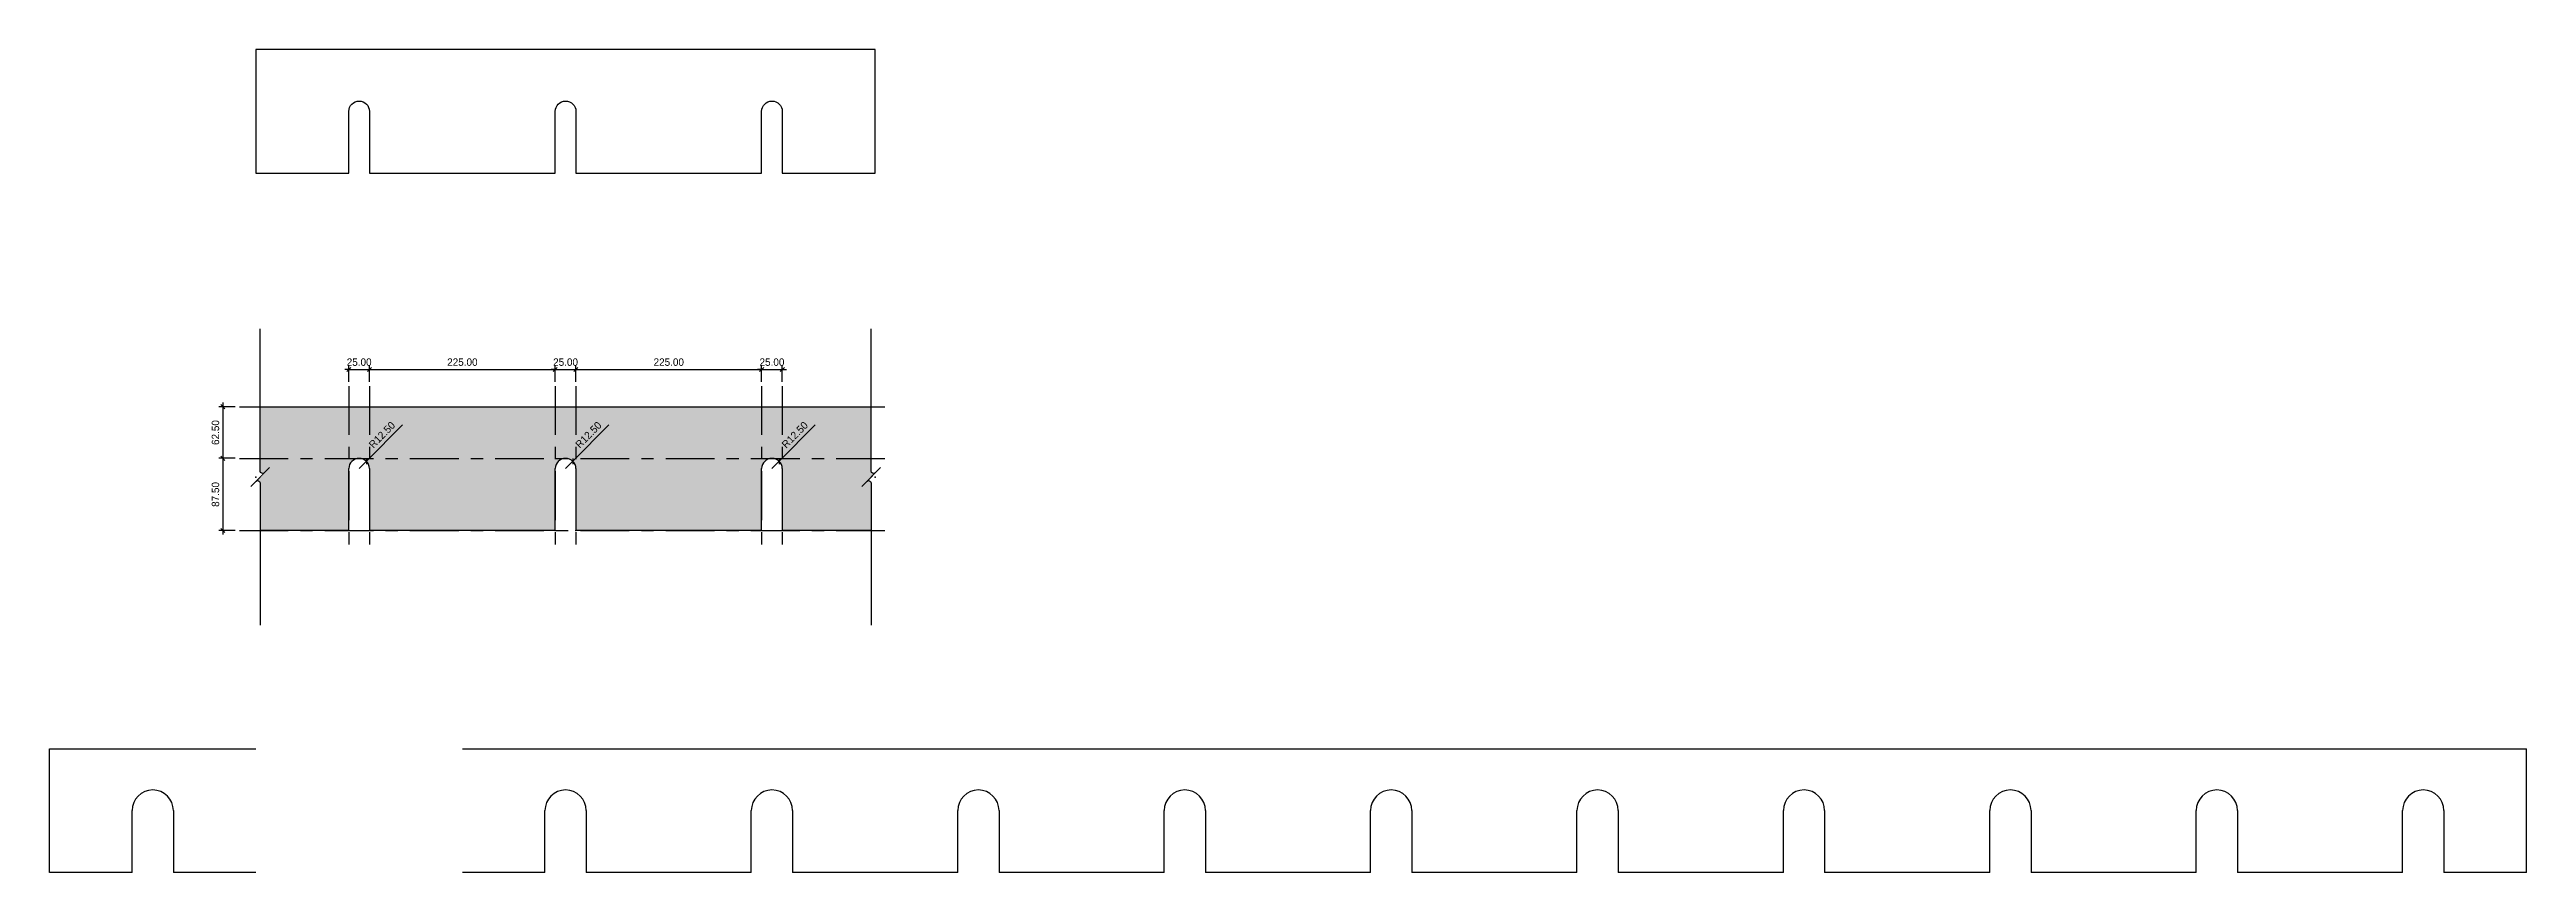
# Model space of a CAD drawing. Header units: millimetres. Extents: x -244126 to 368105, y -173968 to 259060.
# Drawn here: x 40843 to 43843, y 16783 to 17780 of the extents above; entities that cross this region are included whole.
import ezdxf

# ---------------------------------------------------------------- set-up
doc = ezdxf.new("R2010")
doc.units = ezdxf.units.MM
doc.header["$MEASUREMENT"] = 0
for name, pattern in [('ACAD_ISO04W100', [30, 24, -3, 0, -3]), ('CENTER', [2, 1.25, -0.25, 0.25, -0.25]), ('TA_GL_059.00000', [162.25, 59, -14.75, 14.75, -14.75, 59])]:
    doc.linetypes.add(name, pattern=pattern)
for name, color, linetype in [('000 - GRID', 8, 'CENTER'), ('000 - H A T C H', 8, 'Continuous'), ('000 - SYMBOL CON', 1, 'Continuous'), ('000 - WIPEOUT', 250, 'Continuous')]:
    doc.layers.add(name, color=color, linetype=linetype)
doc.styles.add('CORDIA', font='cordia.shx')
doc.styles.add('TA', font='Cordia New.ttf', dxfattribs={"height": 4.5})
doc.dimstyles.new('DIM E-E', dxfattribs={"dimscale": 2, "dimtxt": 0.18, "dimasz": 0.1, "dimexe": 0.1, "dimexo": 0.1, "dimgap": 0.09, "dimtad": 1, "dimtoh": 1, "dimzin": 0, "dimdsep": 46, "dimtxsty": 'CORDIA', "dimblk": 'OBLIQUE', "dimcen": 0.1, "dimdle": 0.1, "dimclrd": 40, "dimclre": 140, "dimclrt": 3, "dimadec": 0, "dimazin": 0, "dimtfac": 1, "dimtix": 1, "dimtmove": 2, "dimatfit": 3, "dimfxl": 1, "dimtolj": 1, "dimtzin": 0, "dimarcsym": 0})

# ---------------------------------------------------------------- blocks, each defined once
blk = doc.blocks.new('*U814')
at = {"color": 3}
blk.add_wipeout([(1.38, 1.01), (1.18, 0.93), (1.03, 0.8), (0.92, 0.62), (0.87, 0.42), (0.89, 0.22), (0.97, 0.03), (-0.97, 1.97), (-0.89, 1.79), (-0.87, 1.58), (-0.91, 1.38), (-1.02, 1.21), (-1.18, 1.08), (-1.37, 1.01), (-35.88, 1.01), (-35.88, -2.32), (35.88, -2.33), (35.88, 1.01)], dxfattribs=at).dxf.layer = '000 - WIPEOUT'
at = {"color": 250}
blk.add_lwpolyline([(35.88, 1.01), (35.88, 1.01)], dxfattribs=at)
at = {"color": 3}
blk.add_point((0, 0), dxfattribs=at)
at = {"layer": '000 - SYMBOL CON', "color": 0}
for p, q in [((-1.37, 1.01), (-35.88, 1.01)), ((1.38, 1.01), (35.88, 1.01))]:
    blk.add_line(p, q, dxfattribs=at)
at = {"layer": '000 - SYMBOL CON', "color": 0, "extrusion": (0, 0, -1)}
blk.add_line((2.27, -1.26), (-2.27, 3.27), dxfattribs=at)
for centre, radius, start, end in [((1.5, 1.63), 0.634, 146.72715, 258.27285), ((-1.51, 0.38), 0.638, 326.67996, 78.07944)]:
    blk.add_arc(centre, radius, start, end, dxfattribs=at)
blk = doc.blocks.new('*U302')
at = {"color": 3}
blk.add_point((0, -150), dxfattribs=at)
at = {"layer": '000 - GRID', "color": 0, "linetype": 'ByBlock'}
blk.add_line((0, 25), (0, -175), dxfattribs=at)
at = {"layer": '000 - GRID', "color": 0}
blk.add_point((0, 0), dxfattribs=at)
at = {"style": 'TA', "flags": 1}
blk.add_attdef('LOCATION', (6, 6), '', height=4.5, dxfattribs=at)
blk = doc.blocks.new('*U815')
at = {"color": 3}
blk.add_point((0, -739.9), dxfattribs=at)
at = {"layer": '000 - GRID', "color": 0, "linetype": 'ByBlock'}
blk.add_line((0, 25), (0, -764.9), dxfattribs=at)
at = {"layer": '000 - GRID', "color": 0}
blk.add_point((0, 0), dxfattribs=at)
at = {"style": 'TA', "flags": 1}
blk.add_attdef('LOCATION', (6, 6), '', height=4.5, dxfattribs=at)
blk = doc.blocks.new('_Oblique')
at = {"color": 0, "linetype": 'ByBlock', "lineweight": -2}
blk.add_line((-0.5, -0.5), (0.5, 0.5), dxfattribs=at)
blk = doc.blocks.new('*D2208')
at = {"color": 40, "lineweight": -2, "transparency": 16777216}
for p, q in [((41205.4, 17392), (41200.4, 17392)), ((41205.4, 17392), (41230.4, 17392)), ((41230.4, 17392), (41235.4, 17392))]:
    blk.add_line(p, q, dxfattribs=at)
at = {"color": 140, "linetype": 'ACAD_ISO04W100', "lineweight": -2, "transparency": 16777216}
for p, q in [((41205.4, 17377), (41205.4, 17397)), ((41230.4, 17377), (41230.4, 17397))]:
    blk.add_line(p, q, dxfattribs=at)
at = {"layer": 'Defpoints', "color": 0, "transparency": 16777216}
for p in [(41205.4, 17372), (41230.4, 17392), (41230.4, 17372)]:
    blk.add_point(p, dxfattribs=at)
at = {"color": 40, "lineweight": -2, "transparency": 16777216, "xscale": 5, "yscale": 5, "zscale": 5}
blk.add_blockref('_Oblique', (41205.4, 17392), dxfattribs=at)
at = {"color": 40, "lineweight": -2, "transparency": 16777216, "xscale": 5, "yscale": 5, "zscale": 5, "rotation": 180}
blk.add_blockref('_Oblique', (41230.4, 17392), dxfattribs=at)
at = {"color": 3, "transparency": 16777216, "insert": (41217.9, 17401), "char_height": 9, "attachment_point": 5, "style": 'CORDIA'}
blk.add_mtext('\\A1;25.00', dxfattribs=at)
blk = doc.blocks.new('*D2209')
at = {"color": 40, "lineweight": -2, "transparency": 16777216}
blk.add_line((41225.4, 17392), (41460.4, 17392), dxfattribs=at)
at = {"color": 140, "linetype": 'ACAD_ISO04W100', "lineweight": -2, "transparency": 16777216}
for p, q in [((41230.4, 17377), (41230.4, 17397)), ((41455.4, 17377), (41455.4, 17397))]:
    blk.add_line(p, q, dxfattribs=at)
at = {"layer": 'Defpoints', "color": 0, "transparency": 16777216}
for p in [(41230.4, 17372), (41455.4, 17392), (41455.4, 17372)]:
    blk.add_point(p, dxfattribs=at)
at = {"color": 40, "lineweight": -2, "transparency": 16777216, "xscale": 5, "yscale": 5, "zscale": 5, "rotation": 180}
blk.add_blockref('_Oblique', (41230.4, 17392), dxfattribs=at)
at = {"color": 40, "lineweight": -2, "transparency": 16777216, "xscale": 5, "yscale": 5, "zscale": 5}
blk.add_blockref('_Oblique', (41455.4, 17392), dxfattribs=at)
at = {"color": 3, "transparency": 16777216, "insert": (41342.9, 17401), "char_height": 9, "attachment_point": 5, "style": 'CORDIA'}
blk.add_mtext('\\A1;225.00', dxfattribs=at)
blk = doc.blocks.new('*D2210')
at = {"color": 40, "lineweight": -2, "transparency": 16777216}
for p, q in [((41455.4, 17392), (41450.4, 17392)), ((41455.4, 17392), (41480.4, 17392)), ((41480.4, 17392), (41485.4, 17392))]:
    blk.add_line(p, q, dxfattribs=at)
at = {"color": 140, "linetype": 'ACAD_ISO04W100', "lineweight": -2, "transparency": 16777216}
for p, q in [((41455.4, 17377), (41455.4, 17397)), ((41480.4, 17377), (41480.4, 17397))]:
    blk.add_line(p, q, dxfattribs=at)
at = {"layer": 'Defpoints', "color": 0, "transparency": 16777216}
for p in [(41455.4, 17372), (41480.4, 17392), (41480.4, 17372)]:
    blk.add_point(p, dxfattribs=at)
at = {"color": 40, "lineweight": -2, "transparency": 16777216, "xscale": 5, "yscale": 5, "zscale": 5}
blk.add_blockref('_Oblique', (41455.4, 17392), dxfattribs=at)
at = {"color": 40, "lineweight": -2, "transparency": 16777216, "xscale": 5, "yscale": 5, "zscale": 5, "rotation": 180}
blk.add_blockref('_Oblique', (41480.4, 17392), dxfattribs=at)
at = {"color": 3, "transparency": 16777216, "insert": (41467.9, 17401), "char_height": 9, "attachment_point": 5, "style": 'CORDIA'}
blk.add_mtext('\\A1;25.00', dxfattribs=at)
blk = doc.blocks.new('*D2211')
at = {"color": 40, "lineweight": -2, "transparency": 16777216}
blk.add_line((41475.4, 17392), (41710.4, 17392), dxfattribs=at)
at = {"color": 140, "linetype": 'ACAD_ISO04W100', "lineweight": -2, "transparency": 16777216}
for p, q in [((41480.4, 17377), (41480.4, 17397)), ((41705.4, 17377), (41705.4, 17397))]:
    blk.add_line(p, q, dxfattribs=at)
at = {"layer": 'Defpoints', "color": 0, "transparency": 16777216}
for p in [(41480.4, 17372), (41705.4, 17392), (41705.4, 17372)]:
    blk.add_point(p, dxfattribs=at)
at = {"color": 40, "lineweight": -2, "transparency": 16777216, "xscale": 5, "yscale": 5, "zscale": 5, "rotation": 180}
blk.add_blockref('_Oblique', (41480.4, 17392), dxfattribs=at)
at = {"color": 40, "lineweight": -2, "transparency": 16777216, "xscale": 5, "yscale": 5, "zscale": 5}
blk.add_blockref('_Oblique', (41705.4, 17392), dxfattribs=at)
at = {"color": 3, "transparency": 16777216, "insert": (41592.9, 17401), "char_height": 9, "attachment_point": 5, "style": 'CORDIA'}
blk.add_mtext('\\A1;225.00', dxfattribs=at)
blk = doc.blocks.new('*D2212')
at = {"color": 40, "lineweight": -2, "transparency": 16777216}
for p, q in [((41705.4, 17392), (41700.4, 17392)), ((41705.4, 17392), (41730.4, 17392)), ((41730.4, 17392), (41735.4, 17392))]:
    blk.add_line(p, q, dxfattribs=at)
at = {"color": 140, "linetype": 'ACAD_ISO04W100', "lineweight": -2, "transparency": 16777216}
for p, q in [((41705.4, 17377), (41705.4, 17397)), ((41730.4, 17377), (41730.4, 17397))]:
    blk.add_line(p, q, dxfattribs=at)
at = {"layer": 'Defpoints', "color": 0, "transparency": 16777216}
for p in [(41705.4, 17372), (41730.4, 17392), (41730.4, 17372)]:
    blk.add_point(p, dxfattribs=at)
at = {"color": 40, "lineweight": -2, "transparency": 16777216, "xscale": 5, "yscale": 5, "zscale": 5}
blk.add_blockref('_Oblique', (41705.4, 17392), dxfattribs=at)
at = {"color": 40, "lineweight": -2, "transparency": 16777216, "xscale": 5, "yscale": 5, "zscale": 5, "rotation": 180}
blk.add_blockref('_Oblique', (41730.4, 17392), dxfattribs=at)
at = {"color": 3, "transparency": 16777216, "insert": (41717.9, 17401), "char_height": 9, "attachment_point": 5, "style": 'CORDIA'}
blk.add_mtext('\\A1;25.00', dxfattribs=at)
blk = doc.blocks.new('*D2213')
at = {"color": 140, "linetype": 'ACAD_ISO04W100', "lineweight": -2, "transparency": 16777216}
for p, q in [((41067.9, 17347), (41047.9, 17347)), ((41067.9, 17284.5), (41047.9, 17284.5))]:
    blk.add_line(p, q, dxfattribs=at)
at = {"color": 40, "lineweight": -2, "transparency": 16777216}
blk.add_line((41052.9, 17352), (41052.9, 17279.5), dxfattribs=at)
at = {"layer": 'Defpoints', "color": 0, "transparency": 16777216}
for p in [(41072.9, 17347), (41052.9, 17284.5), (41072.9, 17284.5)]:
    blk.add_point(p, dxfattribs=at)
at = {"color": 40, "lineweight": -2, "transparency": 16777216, "xscale": 5, "yscale": 5, "zscale": 5}
for p, rotation in [((41052.9, 17347), 90), ((41052.9, 17284.5), 270)]:
    blk.add_blockref('_Oblique', p, dxfattribs=dict(at, rotation=rotation))
at = {"color": 3, "transparency": 16777216, "insert": (41043.9, 17315.7), "char_height": 9, "attachment_point": 5, "rotation": 90, "style": 'CORDIA'}
blk.add_mtext('\\A1;62.50', dxfattribs=at)
blk = doc.blocks.new('*D2214')
at = {"color": 140, "linetype": 'ACAD_ISO04W100', "lineweight": -2, "transparency": 16777216}
for p, q in [((41067.9, 17284.5), (41047.9, 17284.5)), ((41067.9, 17197), (41047.9, 17197))]:
    blk.add_line(p, q, dxfattribs=at)
at = {"color": 40, "lineweight": -2, "transparency": 16777216}
blk.add_line((41052.9, 17289.5), (41052.9, 17192), dxfattribs=at)
at = {"layer": 'Defpoints', "color": 0, "transparency": 16777216}
for p in [(41072.9, 17284.5), (41052.9, 17197), (41072.9, 17197)]:
    blk.add_point(p, dxfattribs=at)
at = {"color": 40, "lineweight": -2, "transparency": 16777216, "xscale": 5, "yscale": 5, "zscale": 5}
for p, rotation in [((41052.9, 17284.5), 90), ((41052.9, 17197), 270)]:
    blk.add_blockref('_Oblique', p, dxfattribs=dict(at, rotation=rotation))
at = {"color": 3, "transparency": 16777216, "insert": (41043.9, 17240.7), "char_height": 9, "attachment_point": 5, "rotation": 90, "style": 'CORDIA'}
blk.add_mtext('\\A1;87.50', dxfattribs=at)
blk = doc.blocks.new('*D2895')
at = {"color": 40, "lineweight": -2, "transparency": 16777216}
for p in [(41270.4, 17325.2), (41217.9, 17272)]:
    blk.add_line(p, (41226.7, 17280.9), dxfattribs=at)
at = {"layer": 'Defpoints', "color": 0, "transparency": 16777216}
for p in [(41226.7, 17280.9), (41217.9, 17272)]:
    blk.add_point(p, dxfattribs=at)
at = {"color": 40, "lineweight": -2, "transparency": 16777216, "xscale": 5, "yscale": 5, "zscale": 5, "rotation": 225.448317999548}
blk.add_blockref('_Oblique', (41226.7, 17280.9), dxfattribs=at)
at = {"color": 3, "transparency": 16777216, "insert": (41245.6, 17312.9), "char_height": 9, "attachment_point": 5, "rotation": 45.4483, "style": 'CORDIA'}
blk.add_mtext('\\A1;R12.50', dxfattribs=at)
blk = doc.blocks.new('*D2206')
at = {"color": 40, "lineweight": -2, "transparency": 16777216}
for p in [(41520.4, 17325.2), (41467.9, 17272)]:
    blk.add_line(p, (41476.7, 17280.9), dxfattribs=at)
at = {"layer": 'Defpoints', "color": 0, "transparency": 16777216}
for p in [(41476.7, 17280.9), (41467.9, 17272)]:
    blk.add_point(p, dxfattribs=at)
at = {"color": 40, "lineweight": -2, "transparency": 16777216, "xscale": 5, "yscale": 5, "zscale": 5, "rotation": 225.448317999536}
blk.add_blockref('_Oblique', (41476.7, 17280.9), dxfattribs=at)
at = {"color": 3, "transparency": 16777216, "insert": (41495.6, 17312.9), "char_height": 9, "attachment_point": 5, "rotation": 45.4483, "style": 'CORDIA'}
blk.add_mtext('\\A1;R12.50', dxfattribs=at)
blk = doc.blocks.new('*D2207')
at = {"color": 40, "lineweight": -2, "transparency": 16777216}
for p in [(41770.4, 17325.2), (41717.9, 17272)]:
    blk.add_line(p, (41726.7, 17280.9), dxfattribs=at)
at = {"layer": 'Defpoints', "color": 0, "transparency": 16777216}
for p in [(41726.7, 17280.9), (41717.9, 17272)]:
    blk.add_point(p, dxfattribs=at)
at = {"color": 40, "lineweight": -2, "transparency": 16777216, "xscale": 5, "yscale": 5, "zscale": 5, "rotation": 225.4483179995367}
blk.add_blockref('_Oblique', (41726.7, 17280.9), dxfattribs=at)
at = {"color": 3, "transparency": 16777216, "insert": (41745.6, 17312.9), "char_height": 9, "attachment_point": 5, "rotation": 45.4483, "style": 'CORDIA'}
blk.add_mtext('\\A1;R12.50', dxfattribs=at)

msp = doc.modelspace()

# ---------------------------------------------------------------- hatches: boundary and pattern name
at = {"layer": '000 - H A T C H'}
h = msp.add_hatch(dxfattribs=at)
h.set_pattern_fill('ANSI36', color=256, scale=14)
edge = h.paths.add_edge_path()
edge.add_arc((41717.89557, 17271.95296), 12.5, 0, 180, ccw=False)
edge.add_line((41730.39557, 17271.95296), (41730.39557, 17196.95296))
edge.add_line((41730.39557, 17196.95296), (41842.89557, 17196.95296))
edge.add_line((41842.89557, 17196.95296), (41842.89557, 17346.95296))
edge.add_line((41842.89557, 17346.95296), (41592.89557, 17346.95296))
edge.add_line((41592.89557, 17346.95296), (41342.89557, 17346.95296))
edge.add_line((41342.89557, 17346.95296), (41092.89557, 17346.95296))
edge.add_line((41092.89557, 17346.95296), (41092.89557, 17196.95296))
edge.add_line((41092.89557, 17196.95296), (41205.39557, 17196.95296))
edge.add_line((41205.39557, 17196.95296), (41205.39557, 17271.95296))
edge.add_arc((41217.89557, 17271.95296), 12.5, 0, 180, ccw=False)
edge.add_line((41230.39557, 17271.95296), (41230.39557, 17196.95296))
edge.add_line((41230.39557, 17196.95296), (41342.89557, 17196.95296))
edge.add_line((41342.89557, 17196.95296), (41455.39557, 17196.95296))
edge.add_line((41455.39557, 17196.95296), (41455.39557, 17271.95296))
edge.add_arc((41467.89557, 17271.95296), 12.5, 0, 180, ccw=False)
edge.add_line((41480.39557, 17271.95296), (41480.39557, 17196.95296))
edge.add_line((41480.39557, 17196.95296), (41592.89557, 17196.95296))
edge.add_line((41592.89557, 17196.95296), (41705.39557, 17196.95296))
edge.add_line((41705.39557, 17196.95296), (41705.39557, 17271.95296))

# ---------------------------------------------------------------- linework, layer by layer
at = {"color": 3}
for p, q in [((41092.89557, 17346.95296), (41342.89557, 17346.95296)), ((41342.89557, 17346.95296), (41592.89557, 17346.95296)), ((41592.89557, 17346.95296), (41842.89557, 17346.95296)), ((41205.39557, 17196.95296), (41092.89557, 17196.95296)), ((41342.89557, 17196.95296), (41230.39557, 17196.95296)), ((41455.39557, 17196.95296), (41342.89557, 17196.95296)), ((41592.89557, 17196.95296), (41480.39557, 17196.95296)), ((41705.39557, 17196.95296), (41592.89557, 17196.95296)), ((41842.89557, 17196.95296), (41730.39557, 17196.95296)), ((40842.89557, 16932.55078), (41092.89557, 16932.55078)), ((40842.89557, 16782.55078), (40842.89557, 16932.55078)), ((41342.89557, 16932.55078), (41592.89557, 16932.55078)), ((41592.89557, 16932.55078), (41842.89557, 16932.55078)), ((41842.89557, 16932.55078), (42092.89557, 16932.55078)), ((42092.89557, 16932.55078), (42342.89557, 16932.55078)), ((42342.89557, 16932.55078), (42592.89557, 16932.55078)), ((42592.89557, 16932.55078), (42842.89557, 16932.55078)), ((42842.89557, 16932.55078), (43092.89557, 16932.55078)), ((43092.89557, 16932.55078), (43342.89557, 16932.55078)), ((43342.89557, 16932.55078), (43592.89557, 16932.55078)), ((43592.89557, 16932.55078), (43842.89557, 16932.55078)), ((43842.89557, 16782.55078), (43842.89557, 16932.55078)), ((40942.89557, 16782.55078), (40842.89557, 16782.55078)), ((41092.89557, 16782.55078), (40992.89557, 16782.55078)), ((41442.89557, 16782.55078), (41342.89557, 16782.55078)), ((41592.89557, 16782.55078), (41492.89557, 16782.55078)), ((41692.89557, 16782.55078), (41592.89557, 16782.55078)), ((41842.89557, 16782.55078), (41742.89557, 16782.55078)), ((41942.89557, 16782.55078), (41842.89557, 16782.55078)), ((42092.89557, 16782.55078), (41992.89557, 16782.55078)), ((42192.89557, 16782.55078), (42092.89557, 16782.55078)), ((42342.89557, 16782.55078), (42242.89557, 16782.55078)), ((42442.89557, 16782.55078), (42342.89557, 16782.55078)), ((42592.89557, 16782.55078), (42492.89557, 16782.55078)), ((42692.89557, 16782.55078), (42592.89557, 16782.55078)), ((42842.89557, 16782.55078), (42742.89557, 16782.55078)), ((42942.89557, 16782.55078), (42842.89557, 16782.55078)), ((43092.89557, 16782.55078), (42992.89557, 16782.55078)), ((43192.89557, 16782.55078), (43092.89557, 16782.55078)), ((43342.89557, 16782.55078), (43242.89557, 16782.55078)), ((43442.89557, 16782.55078), (43342.89557, 16782.55078)), ((43592.89557, 16782.55078), (43492.89557, 16782.55078)), ((43692.89557, 16782.55078), (43592.89557, 16782.55078)), ((43842.89557, 16782.55078), (43742.89557, 16782.55078))]:
    msp.add_line(p, q, dxfattribs=at)
msp.add_lwpolyline([(41705.39557, 17704.89256, -1), (41730.39557, 17704.89256), (41730.39557, 17629.89256), (41842.89557, 17629.89256), (41842.89557, 17779.89256), (41592.89557, 17779.89256), (41342.89557, 17779.89256), (41092.89557, 17779.89256), (41092.89557, 17629.89256), (41205.39557, 17629.89256), (41205.39557, 17704.89256, -1), (41230.39557, 17704.89256), (41230.39557, 17629.89256), (41342.89557, 17629.89256), (41455.39557, 17629.89256), (41455.39557, 17704.89256, -1), (41480.39557, 17704.89256), (41480.39557, 17629.89256), (41592.89557, 17629.89256), (41705.39557, 17629.89256)], format="xyb", close=True, dxfattribs=at)
for points in [[(41205.39557, 17196.95296), (41205.39557, 17271.95296)], [(41230.39557, 17271.95296), (41230.39557, 17196.95296)], [(41455.39557, 17196.95296), (41455.39557, 17271.95296)], [(41480.39557, 17271.95296), (41480.39557, 17196.95296)], [(41705.39557, 17196.95296), (41705.39557, 17271.95296)], [(41730.39557, 17271.95296), (41730.39557, 17196.95296)], [(40942.89557, 16782.55078), (40942.89557, 16857.55078)], [(40992.89557, 16857.55078), (40992.89557, 16782.55078)], [(41442.89557, 16782.55078), (41442.89557, 16857.55078)], [(41492.89557, 16857.55078), (41492.89557, 16782.55078)], [(41692.89557, 16782.55078), (41692.89557, 16857.55078)], [(41742.89557, 16857.55078), (41742.89557, 16782.55078)], [(41942.89557, 16782.55078), (41942.89557, 16857.55078)], [(41992.89557, 16857.55078), (41992.89557, 16782.55078)], [(42192.89557, 16782.55078), (42192.89557, 16857.55078)], [(42242.89557, 16857.55078), (42242.89557, 16782.55078)], [(42442.89557, 16782.55078), (42442.89557, 16857.55078)], [(42492.89557, 16857.55078), (42492.89557, 16782.55078)], [(42692.89557, 16782.55078), (42692.89557, 16857.55078)], [(42742.89557, 16857.55078), (42742.89557, 16782.55078)], [(42942.89557, 16782.55078), (42942.89557, 16857.55078)], [(42992.89557, 16857.55078), (42992.89557, 16782.55078)], [(43192.89557, 16782.55078), (43192.89557, 16857.55078)], [(43242.89557, 16857.55078), (43242.89557, 16782.55078)], [(43442.89557, 16782.55078), (43442.89557, 16857.55078)], [(43492.89557, 16857.55078), (43492.89557, 16782.55078)], [(43692.89557, 16782.55078), (43692.89557, 16857.55078)], [(43742.89557, 16857.55078), (43742.89557, 16782.55078)]]:
    msp.add_lwpolyline(points, dxfattribs=at)
for centre, radius in [((41217.89557, 17271.95296), 12.5), ((41467.89557, 17271.95296), 12.5), ((41717.89557, 17271.95296), 12.5), ((40967.89557, 16857.55078), 25), ((41467.89557, 16857.55078), 25), ((41717.89557, 16857.55078), 25), ((41967.89557, 16857.55078), 25), ((42217.89557, 16857.55078), 25), ((42467.89557, 16857.55078), 25), ((42717.89557, 16857.55078), 25), ((42967.89557, 16857.55078), 25), ((43217.89557, 16857.55078), 25), ((43467.89557, 16857.55078), 25), ((43717.89557, 16857.55078), 25)]:
    msp.add_arc(centre, radius, 0, 180, dxfattribs=at)

# ---------------------------------------------------------------- block references
at = {"layer": '000 - GRID', "linetype": 'TA_GL_059.00000'}
for p in [(41205.39557, 17346.95296), (41230.39557, 17346.95296), (41455.39557, 17346.95296), (41480.39557, 17346.95296), (41705.39557, 17346.95296), (41730.39557, 17346.95296)]:
    msp.add_blockref('*U302', p, dxfattribs=at)

# ---------------------------------------------------------------- dimensions: what is measured, and where the dimension line sits
at = {"color": 3}
for base, p1, p2, picture, middle in [((41230.39557, 17391.95296), (41205.39557, 17371.95296), (41230.39557, 17371.95296), '*D2208', (41217.89557, 17400.95296)), ((41455.39557, 17391.95296), (41230.39557, 17371.95296), (41455.39557, 17371.95296), '*D2209', (41342.89557, 17400.95296)), ((41480.39557, 17391.95296), (41455.39557, 17371.95296), (41480.39557, 17371.95296), '*D2210', (41467.89557, 17400.95296)), ((41705.39557, 17391.95296), (41480.39557, 17371.95296), (41705.39557, 17371.95296), '*D2211', (41592.89557, 17400.95296)), ((41730.39557, 17391.95296), (41705.39557, 17371.95296), (41730.39557, 17371.95296), '*D2212', (41717.89557, 17400.95296))]:
    dim = msp.add_linear_dim(base=base, p1=p1, p2=p2, dimstyle='DIM E-E', override={"dimscale": 50}, dxfattribs=at)
    dim.commit()
    dim.dimension.update_dxf_attribs({"geometry": picture, "text_midpoint": middle})
for center, mpoint, picture, middle in [((41217.89557, 17271.95296), (41226.66498, 17280.86069), '*D2895', (41245.60752, 17312.9307)), ((41467.89557, 17271.95296), (41476.66498, 17280.86069), '*D2206', (41495.60752, 17312.9307)), ((41717.89557, 17271.95296), (41726.66498, 17280.86069), '*D2207', (41745.60752, 17312.9307))]:
    dim = msp.add_radius_dim(center=center, mpoint=mpoint, dimstyle='DIM E-E', override={"dimscale": 50}, dxfattribs=at)
    dim.commit()
    dim.dimension.update_dxf_attribs({"geometry": picture, "text_midpoint": middle})

# ---------------------------------------------------------------- next in the draw order: block references
at = {"layer": '000 - SYMBOL CON', "color": 2, "xscale": 5, "yscale": 5, "zscale": 5}
for p, rotation in [((41092.89557, 17261.80857), 270), ((41842.89557, 17261.80857), 90)]:
    msp.add_blockref('*U814', p, dxfattribs=dict(at, rotation=rotation))

# ---------------------------------------------------------------- next in the draw order: block references
at = {"layer": '000 - GRID', "linetype": 'TA_GL_059.00000', "rotation": 90}
for p in [(41097.94274, 17346.95296), (41097.94274, 17284.45296), (41097.94274, 17196.95296)]:
    msp.add_blockref('*U815', p, dxfattribs=at)

# ---------------------------------------------------------------- next in the draw order: dimensions: what is measured, and where the dimension line sits
at = {"color": 3}
for base, p1, p2, picture, middle in [((41052.94274, 17284.45296), (41072.94274, 17346.95296), (41072.94274, 17284.45296), '*D2213', (41043.94274, 17315.70296)), ((41052.94274, 17196.95296), (41072.94274, 17284.45296), (41072.94274, 17196.95296), '*D2214', (41043.94274, 17240.70296))]:
    dim = msp.add_linear_dim(base=base, p1=p1, p2=p2, angle=90, dimstyle='DIM E-E', override={"dimscale": 50}, dxfattribs=at)
    dim.commit()
    dim.dimension.update_dxf_attribs({"geometry": picture, "text_midpoint": middle})

doc.saveas('drawing.dxf')
